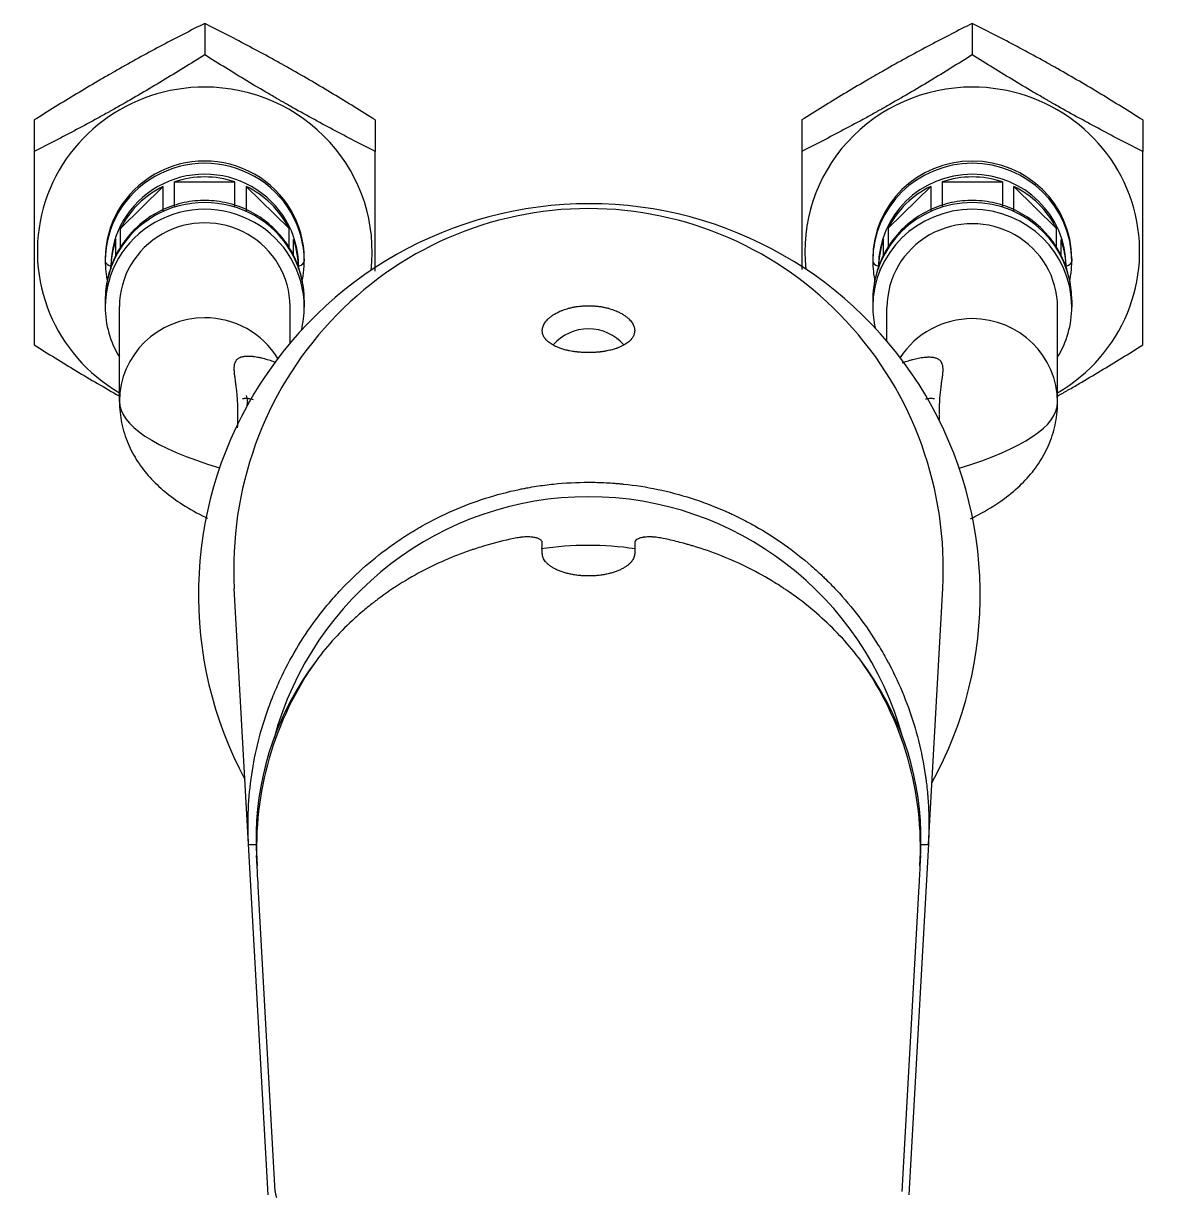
# Model space of a CAD drawing. Extents: x 1425 to 2779, y 0 to 992.
# Drawn here: x 1667.2 to 1746.8, y 791 to 873.2 of the extents above; entities that cross this region are included whole.
import ezdxf

# ---------------------------------------------------------------- set-up
doc = ezdxf.new("R2010")
doc.units = 0
doc.header["$LTSCALE"] = 10
doc.header["$MEASUREMENT"] = 0
doc.layers.add('1', color=7, linetype='CONTINUOUS')

msp = doc.modelspace()

# ---------------------------------------------------------------- linework, layer by layer
at = {"layer": '1', "color": 7, "linetype": 'Continuous', "lineweight": -3}
for p, q in [((1679.992, 873.177), (1679.992, 870.964)), ((1733.992, 873.177), (1733.992, 870.964)), ((1667.992, 866.379), (1667.992, 864.166)), ((1691.992, 866.379), (1691.992, 864.166)), ((1721.992, 866.379), (1721.992, 864.166)), ((1745.992, 866.379), (1745.992, 864.166)), ((1674.07, 858.754), (1677.078, 861.707)), ((1677.078, 859.99), (1677.078, 861.707)), ((1677.871, 862.029), (1682.112, 862.029)), ((1677.871, 860.312), (1677.871, 862.029)), ((1682.112, 860.312), (1682.112, 862.029)), ((1682.917, 861.701), (1685.908, 858.766)), ((1682.917, 861.701), (1682.917, 859.984)), ((1728.076, 858.766), (1731.066, 861.701)), ((1731.066, 861.701), (1731.066, 859.984)), ((1731.871, 862.029), (1736.112, 862.029)), ((1731.871, 862.029), (1731.871, 860.312)), ((1736.112, 862.029), (1736.112, 860.312)), ((1736.906, 861.707), (1739.914, 858.754)), ((1736.906, 859.99), (1736.906, 861.707)), ((1674.07, 857.379), (1674.07, 858.754)), ((1685.908, 858.766), (1685.908, 857.372)), ((1728.076, 858.766), (1728.076, 857.387)), ((1739.914, 857.363), (1739.914, 858.754)), ((1673.742, 856.807), (1673.742, 857.976)), ((1686.242, 856.816), (1686.242, 857.976)), ((1727.742, 856.807), (1727.742, 857.976)), ((1740.242, 856.816), (1740.242, 857.976)), ((1672.992, 856.619), (1672.992, 856.459)), ((1686.992, 856.619), (1686.992, 856.459)), ((1726.992, 856.619), (1726.992, 856.459)), ((1740.992, 856.619), (1740.992, 856.459)), ((1672.992, 853.7), (1672.992, 853.223)), ((1673.992, 846.576), (1673.992, 853.254)), ((1685.992, 850.675), (1685.992, 853.254)), ((1686.992, 853.7), (1686.992, 853.223)), ((1726.992, 853.7), (1726.992, 853.223)), ((1727.992, 850.813), (1727.992, 853.191)), ((1739.992, 846.513), (1739.992, 853.191)), ((1740.992, 853.7), (1740.992, 853.223)), ((1682.33, 845.038), (1682.33, 845.732)), ((1731.653, 845.608), (1731.653, 845.274)), ((1683.076, 815.423), (1682.073, 833.416)), ((1730.908, 815.423), (1731.91, 833.416)), ((1684.45, 790.754), (1683.076, 815.423)), ((1730.908, 815.423), (1729.534, 790.754)), ((1683.675, 813.912), (1683.634, 814.646)), ((1730.351, 814.646), (1730.311, 813.912)), ((1684.952, 790.992), (1683.756, 812.471)), ((1730.23, 812.471), (1729.034, 790.99))]:
    msp.add_line(p, q, dxfattribs=at)
for start, end in [(90, 208.23298), (331.20076, 90)]:
    msp.add_arc((1707.05, 832.989), 27.5, start, end, dxfattribs=at)
for centre, major_axis, ratio, start_param, end_param in [((1679.992, 857.134), (11.777, 0), 0.981627, 1.570796, 4.177778), ((1679.992, 857.134), (11.777, 0), 0.981627, 6.167437, 7.853982), ((1733.992, 857.134), (11.777, 0), 0.981627, 1.570796, 3.249978), ((1733.992, 857.134), (11.777, 0), 0.981627, 5.247, 7.853982), ((1679.992, 856.619), (7, 0), 0.981627, 0, 3.141593), ((1679.992, 856.459), (7, 0), 0.981627, 0, 3.141593), ((1733.992, 856.619), (-7, 0), 0.981627, 3.141593, 6.283185), ((1733.992, 856.459), (-7, 0), 0.981627, 3.141593, 6.283185), ((1679.992, 856.085), (6.6, 0), 0.981627, 0, 3.141593), ((1679.992, 855.894), (-6.6, 0), 0.981627, 4.385263, 5.039515), ((1733.992, 856.085), (-6.6, 0), 0.981627, 3.141593, 6.283185), ((1733.992, 855.894), (-6.6, 0), 0.981627, 4.385263, 5.039515), ((1679.992, 855.894), (-6.6, 0), 0.981627, 5.169655, 5.825919), ((1679.992, 855.894), (-6.6, 0), 0.981627, 3.600873, 4.253108), ((1733.992, 855.894), (-6.6, 0), 0.981627, 5.17167, 5.823905), ((1733.992, 855.894), (-6.6, 0), 0.981627, 3.598859, 4.255122), ((1679.992, 853.7), (7, 0), 0.981627, 0, 3.141593), ((1733.992, 853.7), (-7, 0), 0.981627, 3.141593, 6.283185), ((1679.992, 853.223), (7, 0), 0.981627, 0, 3.141593), ((1706.992, 834.843), (0, 25.303), 0.986355, 0, 1.627209), ((1706.992, 834.843), (0, 25.303), 0.986355, 4.655977, 6.283185), ((1733.992, 853.223), (-7, 0), 0.981627, 3.141593, 6.283185), ((1679.992, 853.254), (6, 0), 0.981627, 0, 3.141593), ((1733.992, 853.191), (6, 0), 0.981627, 0, 3.141593), ((1679.992, 855.894), (-6.6, 0), 0.981627, 5.956059, 6.283185), ((1679.992, 855.894), (-6.6, 0), 0.981627, 3.141593, 3.468719), ((1733.992, 855.894), (-6.6, 0), 0.981627, 5.956059, 6.283185), ((1733.992, 855.894), (-6.6, 0), 0.981627, 3.141593, 3.468719), ((1677.992, 856.459), (5, 0), 0.190809, 3.141593, 3.544308), ((1681.992, 856.459), (-5, 0), 0.190809, 2.738877, 3.141593), ((1731.992, 856.459), (5, 0), 0.190809, 3.141593, 3.544308), ((1735.992, 856.459), (-5, 0), 0.190809, 2.738877, 3.141593), ((1679.992, 853.223), (-7, 0), 0.981627, 0, 0.541139), ((1679.992, 853.223), (-7, 0), 0.981627, 2.900721, 3.141593), ((1733.992, 853.223), (7, 0), 0.981627, 3.141593, 3.357184), ((1733.992, 853.223), (7, 0), 0.981627, 5.742046, 6.283185), ((1679.992, 846.576), (-6, 0), 0.981627, 4.712389, 6.283185), ((1679.992, 846.576), (-6, 0), 0.981627, 3.681726, 4.712389), ((1733.992, 846.513), (-6, 0), 0.981627, 4.712389, 5.719343), ((1733.992, 846.513), (-6, 0), 0.981627, 3.141593, 4.712389), ((1706.992, 848.488), (3.25, 0), 0.984808, 0.701557, 2.437287), ((1720.128, 846.576), (-46.136, 0), 0.190809, 0, 0.559815), ((1679.992, 846.544), (-3, 0), 0.981627, 3.054904, 3.141642), ((1693.855, 846.513), (46.136, 0), 0.190809, 5.728506, 6.283185), ((1706.992, 816.74), (0, 23.136), 0.992104, 0, 1.301531), ((1706.992, 816.74), (0, 23.136), 0.992104, 4.982874, 6.283185), ((1706.992, 814.468), (-22, 0), 0.999391, 4.562869, 4.864854), ((1706.993, 815.176), (23.353, 0), 0.986356, 2.532147, 3.196479), ((1706.993, 815.809), (23.392, 0), 0.934234, 2.529772, 3.119713), ((1706.993, 815.809), (23.392, 0), 0.934234, 0.02188, 0.611821), ((1706.993, 815.176), (23.353, 0), 0.986356, 6.228299, 6.892631), ((1684.074, 815.478), (-0.998, -0.056), 0.034846, 0, 1.088884), ((1729.909, 815.478), (-0.998, 0.056), 0.034846, 2.053861, 3.141593)]:
    msp.add_ellipse(centre, major_axis=major_axis, ratio=ratio, start_param=start_param, end_param=end_param, dxfattribs=at)
for points, knots in [([(1679.992, 873.177), (1679.012, 872.684), (1678.025, 872.177), (1676.529, 871.383), (1676.028, 871.112), (1675.02, 870.56), (1674.513, 870.278), (1673.876, 869.917), (1673.748, 869.844), (1673.556, 869.734), (1673.492, 869.698), (1673.364, 869.624), (1673.045, 869.441), (1672.727, 869.256), (1671.967, 868.812), (1671.463, 868.513), (1670.462, 867.91), (1669.965, 867.606), (1668.975, 866.995), (1668.482, 866.688), (1667.992, 866.379)], [0, 0, 0, 0, 0.25, 0.25, 0.375, 0.375, 0.5, 0.5, 0.53125, 0.53125, 0.546875, 0.546875, 0.5625, 0.625, 0.625, 0.75, 0.75, 0.875, 0.875, 1, 1, 1, 1]), ([(1691.992, 866.379), (1691.012, 866.996), (1690.025, 867.606), (1688.529, 868.507), (1688.028, 868.805), (1687.02, 869.395), (1686.513, 869.687), (1685.876, 870.048), (1685.748, 870.12), (1685.556, 870.228), (1685.492, 870.264), (1685.364, 870.335), (1685.045, 870.514), (1684.727, 870.689), (1683.967, 871.106), (1683.463, 871.378), (1682.462, 871.909), (1681.965, 872.169), (1680.975, 872.68), (1680.482, 872.93), (1679.992, 873.177)], [0, 0, 0, 0, 0.25, 0.25, 0.375, 0.375, 0.5, 0.5, 0.53125, 0.53125, 0.546875, 0.546875, 0.5625, 0.625, 0.625, 0.75, 0.75, 0.875, 0.875, 1, 1, 1, 1]), ([(1733.992, 873.177), (1733.012, 872.684), (1732.025, 872.177), (1730.529, 871.383), (1730.028, 871.112), (1729.02, 870.56), (1728.513, 870.278), (1727.876, 869.917), (1727.748, 869.844), (1727.556, 869.734), (1727.492, 869.698), (1727.364, 869.624), (1727.045, 869.441), (1726.727, 869.256), (1725.967, 868.812), (1725.463, 868.513), (1724.462, 867.91), (1723.965, 867.606), (1722.975, 866.995), (1722.482, 866.688), (1721.992, 866.379)], [0, 0, 0, 0, 0.25, 0.25, 0.375, 0.375, 0.5, 0.5, 0.53125, 0.53125, 0.546875, 0.546875, 0.5625, 0.625, 0.625, 0.75, 0.75, 0.875, 0.875, 1, 1, 1, 1]), ([(1745.992, 866.379), (1745.012, 866.996), (1744.025, 867.606), (1742.529, 868.507), (1742.028, 868.805), (1741.02, 869.395), (1740.513, 869.687), (1739.876, 870.048), (1739.748, 870.12), (1739.556, 870.228), (1739.492, 870.264), (1739.364, 870.335), (1739.045, 870.514), (1738.727, 870.689), (1737.967, 871.106), (1737.463, 871.378), (1736.462, 871.909), (1735.965, 872.169), (1734.975, 872.68), (1734.482, 872.93), (1733.992, 873.177)], [0, 0, 0, 0, 0.25, 0.25, 0.375, 0.375, 0.5, 0.5, 0.53125, 0.53125, 0.546875, 0.546875, 0.5625, 0.625, 0.625, 0.75, 0.75, 0.875, 0.875, 1, 1, 1, 1]), ([(1679.992, 870.964), (1679.012, 870.346), (1678.025, 869.736), (1676.529, 868.835), (1676.028, 868.538), (1675.02, 867.948), (1674.513, 867.656), (1673.876, 867.294), (1673.748, 867.222), (1673.556, 867.115), (1673.492, 867.079), (1673.364, 867.007), (1673.045, 866.829), (1672.727, 866.653), (1671.967, 866.236), (1671.463, 865.965), (1670.462, 865.434), (1669.965, 865.174), (1668.975, 864.663), (1668.482, 864.412), (1667.992, 864.166)], [0, 0, 0, 0, 0.25, 0.25, 0.375, 0.375, 0.5, 0.5, 0.53125, 0.53125, 0.546875, 0.546875, 0.5625, 0.625, 0.625, 0.75, 0.75, 0.875, 0.875, 1, 1, 1, 1]), ([(1691.992, 864.166), (1691.012, 864.658), (1690.025, 865.166), (1688.529, 865.96), (1688.028, 866.23), (1687.02, 866.782), (1686.513, 867.065), (1685.876, 867.426), (1685.748, 867.499), (1685.556, 867.608), (1685.492, 867.645), (1685.364, 867.718), (1685.045, 867.901), (1684.727, 868.086), (1683.967, 868.531), (1683.463, 868.83), (1682.462, 869.432), (1681.965, 869.736), (1680.975, 870.347), (1680.482, 870.655), (1679.992, 870.964)], [0, 0, 0, 0, 0.25, 0.25, 0.375, 0.375, 0.5, 0.5, 0.53125, 0.53125, 0.546875, 0.546875, 0.5625, 0.625, 0.625, 0.75, 0.75, 0.875, 0.875, 1, 1, 1, 1]), ([(1733.992, 870.964), (1733.012, 870.346), (1732.025, 869.736), (1730.529, 868.835), (1730.028, 868.538), (1729.02, 867.948), (1728.513, 867.656), (1727.876, 867.294), (1727.748, 867.222), (1727.556, 867.115), (1727.492, 867.079), (1727.364, 867.007), (1727.045, 866.829), (1726.727, 866.653), (1725.967, 866.236), (1725.463, 865.965), (1724.462, 865.434), (1723.965, 865.174), (1722.975, 864.663), (1722.482, 864.412), (1721.992, 864.166)], [0, 0, 0, 0, 0.25, 0.25, 0.375, 0.375, 0.5, 0.5, 0.53125, 0.53125, 0.546875, 0.546875, 0.5625, 0.625, 0.625, 0.75, 0.75, 0.875, 0.875, 1, 1, 1, 1]), ([(1745.992, 864.166), (1745.012, 864.658), (1744.025, 865.166), (1742.529, 865.96), (1742.028, 866.23), (1741.02, 866.782), (1740.513, 867.065), (1739.876, 867.426), (1739.748, 867.499), (1739.556, 867.608), (1739.492, 867.645), (1739.364, 867.718), (1739.045, 867.901), (1738.727, 868.086), (1737.967, 868.531), (1737.463, 868.83), (1736.462, 869.432), (1735.965, 869.736), (1734.975, 870.347), (1734.482, 870.655), (1733.992, 870.964)], [0, 0, 0, 0, 0.25, 0.25, 0.375, 0.375, 0.5, 0.5, 0.53125, 0.53125, 0.546875, 0.546875, 0.5625, 0.625, 0.625, 0.75, 0.75, 0.875, 0.875, 1, 1, 1, 1]), ([(1667.992, 864.166), (1667.992, 862.993), (1667.992, 861.822), (1667.992, 860.073), (1667.992, 859.491), (1667.992, 858.33), (1667.992, 857.75), (1667.992, 857.027), (1667.992, 856.883), (1667.992, 856.666), (1667.992, 856.594), (1667.992, 856.45), (1667.992, 856.09), (1667.992, 855.734), (1667.992, 854.886), (1667.992, 854.329), (1667.992, 853.23), (1667.992, 852.688), (1667.992, 851.616), (1667.992, 851.086), (1667.992, 850.561)], [0, 0, 0, 0, 0.25, 0.25, 0.375, 0.375, 0.5, 0.5, 0.53125, 0.53125, 0.546875, 0.546875, 0.5625, 0.625, 0.625, 0.75, 0.75, 0.875, 0.875, 1, 1, 1, 1]), ([(1691.992, 855.751), (1691.992, 856.211), (1691.992, 856.675), (1691.992, 857.29), (1691.992, 857.435), (1691.992, 857.654), (1691.992, 857.727), (1691.992, 857.873), (1691.992, 858.237), (1691.992, 858.602), (1691.992, 859.478), (1691.992, 860.063), (1691.992, 861.233), (1691.992, 861.819), (1691.992, 862.992), (1691.992, 863.578), (1691.992, 864.166)], [0, 0, 0, 0, 0.169004, 0.169004, 0.220941, 0.220941, 0.24691, 0.24691, 0.272878, 0.376753, 0.376753, 0.584502, 0.584502, 0.792251, 0.792251, 1, 1, 1, 1]), ([(1721.992, 864.166), (1721.992, 862.993), (1721.992, 861.822), (1721.992, 860.073), (1721.992, 859.491), (1721.992, 858.33), (1721.992, 857.75), (1721.992, 857.027), (1721.992, 856.883), (1721.992, 856.666), (1721.992, 856.594), (1721.992, 856.45), (1721.992, 856.232), (1721.992, 856.015), (1721.992, 855.87)], [0, 0, 0, 0, 0.420654, 0.420654, 0.630981, 0.630981, 0.841308, 0.841308, 0.89389, 0.89389, 0.920181, 0.920181, 0.946472, 1, 1, 1, 1]), ([(1745.992, 850.561), (1745.992, 851.61), (1745.992, 852.677), (1745.992, 854.319), (1745.992, 854.873), (1745.992, 855.998), (1745.992, 856.568), (1745.992, 857.29), (1745.992, 857.435), (1745.992, 857.654), (1745.992, 857.727), (1745.992, 857.873), (1745.992, 858.237), (1745.992, 858.602), (1745.992, 859.478), (1745.992, 860.063), (1745.992, 861.233), (1745.992, 861.819), (1745.992, 862.992), (1745.992, 863.578), (1745.992, 864.166)], [0, 0, 0, 0, 0.25, 0.25, 0.375, 0.375, 0.5, 0.5, 0.53125, 0.53125, 0.546875, 0.546875, 0.5625, 0.625, 0.625, 0.75, 0.75, 0.875, 0.875, 1, 1, 1, 1]), ([(1686.992, 853.7), (1686.991, 854.2), (1686.886, 855.198), (1686.403, 856.658), (1685.603, 857.989), (1684.535, 859.113), (1683.25, 859.976), (1681.806, 860.538), (1680.27, 860.77), (1678.715, 860.659), (1677.217, 860.207), (1675.851, 859.431), (1674.688, 858.37), (1673.788, 857.075), (1673.208, 855.642), (1673.012, 854.487), (1672.992, 853.849), (1672.992, 853.7)], [0, 0, 0, 0, 0.067121, 0.137512, 0.207645, 0.277581, 0.347429, 0.417318, 0.487371, 0.557688, 0.628311, 0.699218, 0.770332, 0.841536, 0.912694, 0.979713, 1, 1, 1, 1]), ([(1740.992, 853.7), (1740.991, 854.2), (1740.886, 855.198), (1740.403, 856.658), (1739.603, 857.989), (1738.535, 859.113), (1737.25, 859.976), (1735.806, 860.538), (1734.27, 860.77), (1732.715, 860.659), (1731.217, 860.207), (1729.851, 859.431), (1728.688, 858.37), (1727.788, 857.075), (1727.208, 855.642), (1727.012, 854.487), (1726.992, 853.849), (1726.992, 853.7)], [0, 0, 0, 0, 0.067121, 0.137512, 0.207645, 0.277581, 0.347429, 0.417318, 0.487371, 0.557688, 0.628311, 0.699218, 0.770332, 0.841536, 0.912694, 0.979713, 1, 1, 1, 1]), ([(1686.87, 855.166), (1686.928, 855.472), (1686.98, 855.903), (1686.992, 856.335), (1686.992, 856.459)], [0, 0, 0, 0, 0.71548, 1, 1, 1, 1]), ([(1740.87, 855.166), (1740.928, 855.472), (1740.98, 855.903), (1740.992, 856.335), (1740.992, 856.459)], [0, 0, 0, 0, 0.71548, 1, 1, 1, 1]), ([(1706.992, 850.014), (1706.878, 850.014), (1706.768, 850.016), (1706.634, 850.022), (1706.607, 850.024), (1706.555, 850.026), (1706.53, 850.028), (1706.454, 850.033), (1706.406, 850.037), (1706.312, 850.045), (1706.266, 850.05), (1706.2, 850.057), (1706.179, 850.059), (1706.136, 850.064), (1706.115, 850.067), (1706.013, 850.08), (1705.938, 850.091), (1705.795, 850.114), (1705.728, 850.126), (1705.649, 850.142), (1705.633, 850.145), (1705.602, 850.152), (1705.557, 850.162), (1705.513, 850.171), (1705.428, 850.191), (1705.375, 850.205), (1705.273, 850.232), (1705.225, 850.246), (1705.086, 850.288), (1705.001, 850.317), (1704.845, 850.376), (1704.772, 850.406), (1704.688, 850.444), (1704.672, 850.452), (1704.639, 850.467), (1704.624, 850.475), (1704.577, 850.499), (1704.547, 850.514), (1704.46, 850.561), (1704.407, 850.593), (1704.308, 850.657), (1704.262, 850.69), (1704.177, 850.755), (1704.138, 850.788), (1704.03, 850.889), (1703.969, 850.957), (1703.87, 851.096), (1703.831, 851.167), (1703.774, 851.312), (1703.755, 851.386), (1703.738, 851.537), (1703.74, 851.614), (1703.756, 851.713), (1703.76, 851.732), (1703.769, 851.772), (1703.775, 851.792), (1703.793, 851.852), (1703.808, 851.892), (1703.862, 852.014), (1703.91, 852.097), (1703.989, 852.202), (1704.006, 852.223), (1704.041, 852.265), (1704.059, 852.286), (1704.118, 852.35), (1704.161, 852.393), (1704.256, 852.478), (1704.308, 852.521), (1704.423, 852.608), (1704.486, 852.651), (1704.59, 852.716), (1704.626, 852.738), (1704.702, 852.781), (1704.742, 852.803), (1704.826, 852.846), (1704.87, 852.867), (1704.962, 852.91), (1705.01, 852.931), (1705.086, 852.963), (1705.112, 852.973), (1705.166, 852.994), (1705.193, 853.005), (1705.278, 853.036), (1705.337, 853.056), (1705.461, 853.095), (1705.526, 853.115), (1705.665, 853.152), (1705.738, 853.17), (1705.855, 853.196), (1705.895, 853.205), (1705.958, 853.217), (1705.979, 853.221), (1706.022, 853.229), (1706.044, 853.233), (1706.156, 853.252), (1706.249, 853.265), (1706.374, 853.28), (1706.399, 853.282), (1706.45, 853.288), (1706.476, 853.29), (1706.554, 853.297), (1706.607, 853.301), (1706.768, 853.31), (1706.878, 853.314), (1706.992, 853.314)], [0, 0, 0, 0, 0.015625, 0.015625, 0.019531, 0.019531, 0.023438, 0.023438, 0.03125, 0.03125, 0.039063, 0.039063, 0.042969, 0.042969, 0.046875, 0.046875, 0.0625, 0.0625, 0.078125, 0.078125, 0.082031, 0.082031, 0.085938, 0.09375, 0.09375, 0.109375, 0.109375, 0.125, 0.125, 0.15625, 0.15625, 0.1875, 0.1875, 0.195313, 0.195313, 0.203125, 0.203125, 0.21875, 0.21875, 0.25, 0.25, 0.28125, 0.28125, 0.3125, 0.3125, 0.375, 0.375, 0.4375, 0.4375, 0.5, 0.5, 0.5625, 0.5625, 0.578125, 0.578125, 0.59375, 0.59375, 0.625, 0.625, 0.6875, 0.6875, 0.703125, 0.703125, 0.71875, 0.71875, 0.75, 0.75, 0.78125, 0.78125, 0.8125, 0.8125, 0.828125, 0.828125, 0.84375, 0.84375, 0.859375, 0.859375, 0.875, 0.875, 0.882813, 0.882813, 0.890625, 0.890625, 0.90625, 0.90625, 0.921875, 0.921875, 0.9375, 0.9375, 0.945313, 0.945313, 0.949219, 0.949219, 0.953125, 0.953125, 0.96875, 0.96875, 0.972656, 0.972656, 0.976563, 0.976563, 0.984375, 0.984375, 1, 1, 1, 1]), ([(1706.992, 853.314), (1707.105, 853.314), (1707.216, 853.31), (1707.352, 853.302), (1707.378, 853.3), (1707.432, 853.297), (1707.459, 853.294), (1707.538, 853.287), (1707.589, 853.282), (1707.737, 853.265), (1707.831, 853.251), (1707.943, 853.232), (1707.965, 853.228), (1708.008, 853.22), (1708.072, 853.208), (1708.133, 853.195), (1708.25, 853.169), (1708.324, 853.151), (1708.464, 853.113), (1708.53, 853.093), (1708.656, 853.053), (1708.715, 853.032), (1708.827, 852.991), (1708.88, 852.97), (1708.981, 852.928), (1709.029, 852.907), (1709.121, 852.864), (1709.164, 852.842), (1709.289, 852.778), (1709.365, 852.734), (1709.469, 852.669), (1709.502, 852.647), (1709.565, 852.603), (1709.595, 852.582), (1709.681, 852.517), (1709.733, 852.474), (1709.827, 852.388), (1709.87, 852.346), (1709.947, 852.262), (1709.981, 852.22), (1710.074, 852.095), (1710.122, 852.013), (1710.194, 851.851), (1710.217, 851.772), (1710.237, 851.654), (1710.24, 851.615), (1710.242, 851.557), (1710.242, 851.538), (1710.24, 851.5), (1710.239, 851.481), (1710.228, 851.386), (1710.209, 851.312), (1710.151, 851.166), (1710.112, 851.095), (1710.013, 850.956), (1709.952, 850.887), (1709.844, 850.787), (1709.805, 850.754), (1709.719, 850.688), (1709.673, 850.656), (1709.574, 850.591), (1709.52, 850.56), (1709.434, 850.513), (1709.403, 850.497), (1709.341, 850.466), (1709.308, 850.45), (1709.207, 850.405), (1709.135, 850.374), (1709.036, 850.338), (1709.016, 850.33), (1708.975, 850.316), (1708.954, 850.308), (1708.89, 850.287), (1708.845, 850.272), (1708.752, 850.244), (1708.703, 850.23), (1708.601, 850.203), (1708.548, 850.189), (1708.435, 850.163), (1708.375, 850.15), (1708.28, 850.131), (1708.248, 850.125), (1708.18, 850.113), (1708.146, 850.107), (1708.039, 850.09), (1707.963, 850.079), (1707.861, 850.066), (1707.84, 850.063), (1707.798, 850.058), (1707.776, 850.056), (1707.711, 850.049), (1707.666, 850.045), (1707.573, 850.036), (1707.525, 850.033), (1707.451, 850.028), (1707.425, 850.026), (1707.386, 850.024), (1707.373, 850.023), (1707.347, 850.022), (1707.334, 850.021), (1707.214, 850.016), (1707.105, 850.014), (1706.992, 850.014)], [0, 0, 0, 0, 0.015625, 0.015625, 0.019531, 0.019531, 0.023438, 0.023438, 0.03125, 0.03125, 0.046875, 0.046875, 0.050781, 0.050781, 0.054688, 0.0625, 0.0625, 0.078125, 0.078125, 0.09375, 0.09375, 0.109375, 0.109375, 0.125, 0.125, 0.140625, 0.140625, 0.15625, 0.15625, 0.1875, 0.1875, 0.203125, 0.203125, 0.21875, 0.21875, 0.25, 0.25, 0.28125, 0.28125, 0.3125, 0.3125, 0.375, 0.375, 0.4375, 0.4375, 0.46875, 0.46875, 0.484375, 0.484375, 0.5, 0.5, 0.5625, 0.5625, 0.625, 0.625, 0.6875, 0.6875, 0.71875, 0.71875, 0.75, 0.75, 0.78125, 0.78125, 0.796875, 0.796875, 0.8125, 0.8125, 0.84375, 0.84375, 0.851562, 0.851562, 0.859375, 0.859375, 0.875, 0.875, 0.890625, 0.890625, 0.90625, 0.90625, 0.921875, 0.921875, 0.929687, 0.929687, 0.9375, 0.9375, 0.953125, 0.953125, 0.957031, 0.957031, 0.960937, 0.960937, 0.96875, 0.96875, 0.976562, 0.976562, 0.980469, 0.980469, 0.982422, 0.982422, 0.984375, 0.984375, 1, 1, 1, 1]), ([(1667.992, 850.561), (1668.971, 849.944), (1669.958, 849.333), (1671.454, 848.433), (1671.955, 848.135), (1672.963, 847.545), (1673.47, 847.253), (1673.984, 846.962), (1673.988, 846.96), (1673.992, 846.957)], [0, 0, 0, 0, 0.499064, 0.499064, 0.748596, 0.748596, 0.998129, 0.998129, 1, 1, 1, 1]), ([(1739.992, 846.957), (1740.115, 847.027), (1740.239, 847.098), (1740.427, 847.205), (1740.491, 847.242), (1740.619, 847.315), (1740.938, 847.499), (1741.256, 847.683), (1742.017, 848.128), (1742.52, 848.427), (1743.521, 849.03), (1744.019, 849.333), (1745.009, 849.945), (1745.501, 850.252), (1745.992, 850.561)], [0, 0, 0, 0, 0.060768, 0.060768, 0.092076, 0.092076, 0.123384, 0.248615, 0.248615, 0.499076, 0.499076, 0.749538, 0.749538, 1, 1, 1, 1]), ([(1682.307, 844.722), (1682.316, 844.95), (1682.323, 845.165), (1682.328, 845.471), (1682.33, 845.57), (1682.33, 845.692), (1682.33, 845.716), (1682.33, 845.764), (1682.33, 845.788), (1682.33, 845.859), (1682.329, 845.905), (1682.327, 846.134), (1682.322, 846.304), (1682.307, 846.624), (1682.297, 846.775), (1682.274, 847.061), (1682.261, 847.196), (1682.243, 847.358), (1682.24, 847.389), (1682.233, 847.452), (1682.229, 847.483), (1682.218, 847.575), (1682.21, 847.635), (1682.187, 847.81), (1682.171, 847.921), (1682.141, 848.134), (1682.127, 848.236), (1682.101, 848.433), (1682.09, 848.527), (1682.078, 848.664), (1682.074, 848.709), (1682.069, 848.797), (1682.068, 848.841), (1682.067, 848.926), (1682.068, 848.968), (1682.074, 849.051), (1682.078, 849.091), (1682.09, 849.171), (1682.099, 849.21), (1682.121, 849.288), (1682.134, 849.326), (1682.161, 849.382), (1682.171, 849.4), (1682.192, 849.437), (1682.204, 849.455), (1682.231, 849.49), (1682.245, 849.507), (1682.278, 849.542), (1682.296, 849.558), (1682.335, 849.591), (1682.357, 849.607), (1682.405, 849.637), (1682.432, 849.652), (1682.477, 849.674), (1682.493, 849.68), (1682.526, 849.694), (1682.543, 849.7), (1682.599, 849.718), (1682.639, 849.729), (1682.706, 849.744), (1682.73, 849.748), (1682.779, 849.756), (1682.805, 849.759), (1682.858, 849.765), (1682.886, 849.767), (1682.929, 849.77), (1682.944, 849.77), (1682.973, 849.772), (1682.989, 849.772), (1683.066, 849.773), (1683.129, 849.772), (1683.228, 849.767), (1683.261, 849.764), (1683.312, 849.76), (1683.329, 849.758), (1683.363, 849.755), (1683.38, 849.753), (1683.464, 849.744), (1683.532, 849.734), (1683.668, 849.712), (1683.735, 849.7), (1683.837, 849.679), (1683.871, 849.672), (1683.938, 849.657), (1683.972, 849.649), (1684.071, 849.625), (1684.137, 849.608), (1684.333, 849.555), (1684.46, 849.516), (1684.712, 849.433), (1684.836, 849.389), (1684.961, 849.342), (1684.963, 849.341), (1684.966, 849.34)], [0, 0, 0, 0, 0.058266, 0.058266, 0.087679, 0.087679, 0.095032, 0.095032, 0.102385, 0.102385, 0.117092, 0.117092, 0.175917, 0.175917, 0.234742, 0.234742, 0.293567, 0.293567, 0.308274, 0.308274, 0.32298, 0.32298, 0.352393, 0.352393, 0.411218, 0.411218, 0.470043, 0.470043, 0.528868, 0.528868, 0.558281, 0.558281, 0.587694, 0.587694, 0.617106, 0.617106, 0.646519, 0.646519, 0.675932, 0.675932, 0.705344, 0.705344, 0.720051, 0.720051, 0.734757, 0.734757, 0.749463, 0.749463, 0.76417, 0.76417, 0.778876, 0.778876, 0.793582, 0.793582, 0.800935, 0.800935, 0.808288, 0.808288, 0.822995, 0.822995, 0.830348, 0.830348, 0.837701, 0.837701, 0.845054, 0.845054, 0.848731, 0.848731, 0.852407, 0.852407, 0.867114, 0.867114, 0.874467, 0.874467, 0.878143, 0.878143, 0.88182, 0.88182, 0.896526, 0.896526, 0.911233, 0.911233, 0.918586, 0.918586, 0.925939, 0.925939, 0.940645, 0.940645, 0.970058, 0.970058, 0.999471, 0.999471, 1, 1, 1, 1]), ([(1729.057, 849.292), (1729.176, 849.336), (1729.295, 849.378), (1729.48, 849.438), (1729.544, 849.458), (1729.641, 849.487), (1729.674, 849.497), (1729.739, 849.515), (1729.772, 849.524), (1729.87, 849.551), (1729.936, 849.568), (1730.068, 849.599), (1730.135, 849.613), (1730.268, 849.64), (1730.335, 849.652), (1730.47, 849.673), (1730.538, 849.683), (1730.675, 849.697), (1730.742, 849.703), (1730.84, 849.707), (1730.873, 849.709), (1730.92, 849.709), (1730.936, 849.709), (1730.967, 849.709), (1730.983, 849.709), (1731.059, 849.707), (1731.116, 849.703), (1731.194, 849.694), (1731.22, 849.69), (1731.256, 849.684), (1731.268, 849.682), (1731.291, 849.677), (1731.303, 849.675), (1731.358, 849.663), (1731.397, 849.651), (1731.469, 849.626), (1731.501, 849.613), (1731.56, 849.584), (1731.587, 849.569), (1731.634, 849.538), (1731.655, 849.522), (1731.694, 849.489), (1731.712, 849.472), (1731.743, 849.438), (1731.758, 849.42), (1731.784, 849.385), (1731.795, 849.367), (1731.816, 849.33), (1731.826, 849.312), (1731.852, 849.255), (1731.865, 849.217), (1731.887, 849.139), (1731.895, 849.1), (1731.907, 849.02), (1731.91, 848.979), (1731.915, 848.897), (1731.916, 848.855), (1731.915, 848.727), (1731.909, 848.64), (1731.893, 848.458), (1731.881, 848.363), (1731.856, 848.167), (1731.841, 848.066), (1731.819, 847.906), (1731.811, 847.851), (1731.8, 847.768), (1731.796, 847.74), (1731.788, 847.683), (1731.784, 847.654), (1731.765, 847.508), (1731.75, 847.385), (1731.722, 847.128), (1731.709, 846.993), (1731.686, 846.707), (1731.676, 846.556), (1731.665, 846.314), (1731.662, 846.231), (1731.658, 846.102), (1731.657, 846.058), (1731.656, 845.97), (1731.655, 845.925), (1731.654, 845.805), (1731.653, 845.73), (1731.653, 845.653)], [0, 0, 0, 0, 0.031042, 0.031042, 0.047294, 0.047294, 0.05542, 0.05542, 0.063546, 0.063546, 0.079798, 0.079798, 0.096051, 0.096051, 0.112303, 0.112303, 0.128555, 0.128555, 0.144807, 0.144807, 0.152934, 0.152934, 0.156997, 0.156997, 0.16106, 0.16106, 0.177312, 0.177312, 0.185438, 0.185438, 0.189501, 0.189501, 0.193564, 0.193564, 0.209816, 0.209816, 0.226069, 0.226069, 0.242321, 0.242321, 0.258573, 0.258573, 0.274825, 0.274825, 0.291078, 0.291078, 0.30733, 0.30733, 0.323582, 0.323582, 0.356086, 0.356086, 0.388591, 0.388591, 0.421095, 0.421095, 0.4536, 0.4536, 0.518609, 0.518609, 0.583618, 0.583618, 0.648627, 0.648627, 0.681131, 0.681131, 0.697383, 0.697383, 0.713636, 0.713636, 0.778645, 0.778645, 0.843654, 0.843654, 0.908662, 0.908662, 0.941167, 0.941167, 0.957419, 0.957419, 0.973671, 0.973671, 1, 1, 1, 1]), ([(1673.992, 846.576), (1673.996, 846.056), (1674.097, 845.041), (1674.559, 843.589), (1675.258, 842.302), (1676.142, 841.179), (1677.204, 840.181), (1678.5, 839.25), (1679.526, 838.684), (1680.136, 838.385), (1680.18, 838.364)], [0, 0, 0, 0, 0.119464, 0.241663, 0.363999, 0.491541, 0.630775, 0.790927, 0.98489, 1, 1, 1, 1]), ([(1683.424, 846.704), (1683.384, 846.716), (1683.343, 846.726), (1683.252, 846.746), (1683.201, 846.755), (1683.139, 846.765), (1683.126, 846.766), (1683.101, 846.77), (1683.065, 846.774), (1683.029, 846.777), (1682.958, 846.782), (1682.913, 846.783), (1682.848, 846.781), (1682.827, 846.78), (1682.786, 846.777), (1682.767, 846.775), (1682.71, 846.768), (1682.674, 846.761), (1682.641, 846.753)], [0, 0, 0, 0, 0.138525, 0.138525, 0.31082, 0.31082, 0.353894, 0.353894, 0.396967, 0.483115, 0.483115, 0.65541, 0.65541, 0.741557, 0.741557, 0.827705, 0.827705, 1, 1, 1, 1]), ([(1731.342, 846.753), (1731.309, 846.761), (1731.274, 846.768), (1731.198, 846.778), (1731.158, 846.781), (1731.093, 846.782), (1731.071, 846.783), (1731.025, 846.782), (1730.956, 846.778), (1730.883, 846.77), (1730.821, 846.761), (1730.809, 846.759), (1730.783, 846.755), (1730.771, 846.753), (1730.735, 846.746), (1730.713, 846.742), (1730.69, 846.737)], [0, 0, 0, 0, 0.202184, 0.202184, 0.404367, 0.404367, 0.505459, 0.505459, 0.606551, 0.808735, 0.808735, 0.85928, 0.85928, 0.909826, 0.909826, 1, 1, 1, 1]), ([(1733.878, 838.332), (1733.978, 838.383), (1734.676, 838.743), (1735.817, 839.391), (1737.152, 840.432), (1738.21, 841.534), (1739.052, 842.769), (1739.66, 844.145), (1739.946, 845.429), (1739.991, 846.222), (1739.992, 846.513)], [0, 0, 0, 0, 0.035206, 0.248275, 0.413803, 0.557112, 0.687692, 0.811357, 0.931837, 1, 1, 1, 1]), ([(1683.076, 815.423), (1683.053, 815.833), (1683.04, 816.243), (1683.037, 816.858), (1683.039, 817.063), (1683.045, 817.371), (1683.048, 817.474), (1683.055, 817.679), (1683.059, 817.781), (1683.101, 818.701), (1683.179, 819.511), (1683.416, 821.115), (1683.573, 821.909), (1683.969, 823.482), (1684.207, 824.261), (1684.52, 825.128), (1684.556, 825.224), (1684.628, 825.416), (1684.665, 825.512), (1684.777, 825.798), (1684.853, 825.988), (1685.091, 826.553), (1685.258, 826.924), (1685.786, 828.022), (1686.174, 828.734), (1687.019, 830.116), (1687.477, 830.786), (1688.094, 831.598), (1688.282, 831.839), (1688.476, 832.078), (1688.606, 832.236), (1688.672, 832.315), (1689.003, 832.708), (1689.275, 833.013), (1690.11, 833.907), (1691.278, 835.034), (1692.551, 836.037), (1693.546, 836.742), (1693.885, 836.969), (1694.403, 837.297), (1694.577, 837.404), (1694.841, 837.563), (1694.93, 837.615), (1695.107, 837.718), (1695.196, 837.769), (1695.999, 838.222), (1696.728, 838.585), (1698.215, 839.233), (1698.973, 839.519), (1700.519, 840.013), (1701.306, 840.221), (1702.209, 840.411), (1702.309, 840.431), (1702.511, 840.471), (1702.612, 840.49), (1702.915, 840.545), (1703.117, 840.579), (1703.725, 840.674), (1704.131, 840.727), (1705.352, 840.854), (1706.17, 840.896), (1706.992, 840.896)], [0, 0, 0, 0, 0.03125, 0.03125, 0.046875, 0.046875, 0.054687, 0.054687, 0.0625, 0.0625, 0.125, 0.125, 0.1875, 0.1875, 0.25, 0.25, 0.257812, 0.257812, 0.265625, 0.265625, 0.28125, 0.28125, 0.3125, 0.3125, 0.375, 0.375, 0.4375, 0.4375, 0.453125, 0.460937, 0.460937, 0.46875, 0.46875, 0.5, 0.5, 0.5625, 0.625, 0.625, 0.65625, 0.65625, 0.671875, 0.671875, 0.679687, 0.679687, 0.6875, 0.6875, 0.75, 0.75, 0.8125, 0.8125, 0.875, 0.875, 0.882812, 0.882812, 0.890625, 0.890625, 0.90625, 0.90625, 0.9375, 0.9375, 1, 1, 1, 1]), ([(1706.992, 840.896), (1707.403, 840.896), (1707.813, 840.886), (1708.428, 840.854), (1708.633, 840.84), (1708.941, 840.816), (1709.043, 840.808), (1709.247, 840.789), (1709.349, 840.779), (1710.266, 840.684), (1711.071, 840.558), (1712.659, 840.226), (1713.442, 840.019), (1714.989, 839.527), (1715.752, 839.24), (1716.598, 838.872), (1716.692, 838.83), (1716.879, 838.746), (1717.159, 838.617), (1717.435, 838.484), (1717.983, 838.211), (1718.343, 838.02), (1719.404, 837.421), (1720.089, 836.987), (1721.413, 836.052), (1722.052, 835.55), (1722.822, 834.879), (1723.05, 834.674), (1723.276, 834.465), (1723.425, 834.324), (1723.5, 834.253), (1723.868, 833.897), (1724.155, 833.606), (1724.989, 832.713), (1725.512, 832.093), (1726.493, 830.804), (1726.951, 830.135), (1727.589, 829.095), (1727.793, 828.741), (1728.038, 828.292), (1728.087, 828.202), (1728.183, 828.021), (1728.23, 827.929), (1728.37, 827.656), (1728.461, 827.472), (1728.904, 826.552), (1729.219, 825.802), (1729.771, 824.279), (1730.008, 823.504), (1730.405, 821.931), (1730.565, 821.132), (1730.7, 820.218), (1730.714, 820.117), (1730.742, 819.913), (1730.781, 819.608), (1730.814, 819.303), (1730.873, 818.692), (1730.902, 818.285), (1730.957, 817.06), (1730.953, 816.242), (1730.908, 815.423)], [0, 0, 0, 0, 0.03125, 0.03125, 0.046875, 0.046875, 0.054688, 0.054688, 0.0625, 0.0625, 0.125, 0.125, 0.1875, 0.1875, 0.25, 0.25, 0.257813, 0.257813, 0.265625, 0.28125, 0.28125, 0.3125, 0.3125, 0.375, 0.375, 0.4375, 0.4375, 0.453125, 0.460938, 0.460938, 0.46875, 0.46875, 0.5, 0.5, 0.5625, 0.5625, 0.625, 0.625, 0.65625, 0.65625, 0.664063, 0.664063, 0.671875, 0.671875, 0.6875, 0.6875, 0.75, 0.75, 0.8125, 0.8125, 0.875, 0.875, 0.882813, 0.882813, 0.890625, 0.90625, 0.90625, 0.9375, 0.9375, 1, 1, 1, 1]), ([(1701.743, 836.942), (1701.044, 836.797), (1700.353, 836.622), (1699.496, 836.365), (1699.24, 836.286), (1698.985, 836.202), (1698.815, 836.145), (1698.73, 836.116), (1698.306, 835.969), (1697.972, 835.845), (1696.982, 835.453), (1696.34, 835.165), (1695.089, 834.539), (1694.481, 834.2), (1693.299, 833.471), (1692.726, 833.081), (1692.1, 832.612), (1692.031, 832.559), (1691.893, 832.453), (1691.688, 832.294), (1691.218, 831.915), (1690.829, 831.579), (1690.07, 830.892), (1689.109, 829.935), (1688.249, 828.899), (1687.844, 828.361)], [0, 0, 0, 0, 0.125, 0.125, 0.15625, 0.171875, 0.171875, 0.1875, 0.1875, 0.25, 0.25, 0.375, 0.375, 0.5, 0.5, 0.625, 0.625, 0.640625, 0.640625, 0.65625, 0.6875, 0.75, 0.75, 0.875, 1, 1, 1, 1]), ([(1703.743, 836.609), (1703.743, 836.634), (1703.74, 836.658), (1703.726, 836.704), (1703.707, 836.749), (1703.674, 836.79), (1703.65, 836.814), (1703.645, 836.819), (1703.634, 836.829), (1703.629, 836.833), (1703.612, 836.847), (1703.6, 836.856), (1703.536, 836.9), (1703.474, 836.93), (1703.382, 836.962), (1703.363, 836.968), (1703.323, 836.98), (1703.303, 836.985), (1703.24, 837.001), (1703.196, 837.01), (1703.058, 837.033), (1702.957, 837.042), (1702.821, 837.048), (1702.793, 837.049), (1702.737, 837.05), (1702.709, 837.05), (1702.623, 837.049), (1702.506, 837.046), (1702.384, 837.037), (1702.291, 837.028), (1702.259, 837.025), (1702.196, 837.017), (1702.164, 837.013), (1702.004, 836.992), (1701.874, 836.97), (1701.743, 836.942)], [0, 0, 0, 0, 0.0625, 0.0625, 0.125, 0.1875, 0.1875, 0.203125, 0.203125, 0.21875, 0.21875, 0.25, 0.25, 0.375, 0.375, 0.40625, 0.40625, 0.4375, 0.4375, 0.5, 0.5, 0.625, 0.625, 0.65625, 0.65625, 0.6875, 0.6875, 0.75, 0.8125, 0.8125, 0.84375, 0.84375, 0.875, 0.875, 1, 1, 1, 1]), ([(1712.243, 836.942), (1712.112, 836.97), (1711.983, 836.992), (1711.792, 837.017), (1711.73, 837.025), (1711.636, 837.033), (1711.605, 837.036), (1711.544, 837.041), (1711.513, 837.043), (1711.363, 837.051), (1711.248, 837.052), (1711.086, 837.045), (1711.034, 837.041), (1710.97, 837.035), (1710.958, 837.034), (1710.933, 837.031), (1710.896, 837.026), (1710.86, 837.021), (1710.744, 837.002), (1710.661, 836.982), (1710.569, 836.95), (1710.551, 836.943), (1710.517, 836.929), (1710.501, 836.922), (1710.453, 836.899), (1710.425, 836.883), (1710.349, 836.831), (1710.31, 836.792), (1710.276, 836.738), (1710.271, 836.727), (1710.261, 836.704), (1710.256, 836.693), (1710.246, 836.658), (1710.243, 836.634), (1710.243, 836.609)], [0, 0, 0, 0, 0.125, 0.125, 0.1875, 0.1875, 0.21875, 0.21875, 0.25, 0.25, 0.375, 0.375, 0.4375, 0.4375, 0.453125, 0.453125, 0.46875, 0.5, 0.5, 0.625, 0.625, 0.65625, 0.65625, 0.6875, 0.6875, 0.75, 0.75, 0.875, 0.875, 0.90625, 0.90625, 0.9375, 0.9375, 1, 1, 1, 1]), ([(1726.141, 828.361), (1725.737, 828.9), (1725.307, 829.417), (1724.398, 830.412), (1723.919, 830.888), (1722.913, 831.801), (1722.385, 832.236), (1721.557, 832.859), (1721.275, 833.061), (1720.914, 833.307), (1720.841, 833.356), (1720.696, 833.453), (1720.476, 833.597), (1720.255, 833.737), (1719.511, 834.197), (1718.9, 834.537), (1717.648, 835.164), (1717.007, 835.451), (1715.693, 835.972), (1715.021, 836.206), (1714.247, 836.438), (1714.161, 836.463), (1713.988, 836.513), (1713.901, 836.538), (1713.641, 836.61), (1713.467, 836.656), (1712.944, 836.788), (1712.594, 836.869), (1712.243, 836.942)], [0, 0, 0, 0, 0.125, 0.125, 0.25, 0.25, 0.375, 0.375, 0.4375, 0.4375, 0.453125, 0.453125, 0.46875, 0.5, 0.5, 0.625, 0.625, 0.75, 0.75, 0.875, 0.875, 0.890625, 0.890625, 0.90625, 0.90625, 0.9375, 0.9375, 1, 1, 1, 1]), ([(1710.243, 835.882), (1710.243, 835.833), (1710.233, 835.736), (1710.19, 835.591), (1710.143, 835.496), (1710.1, 835.425), (1710.077, 835.39), (1710.051, 835.355), (1710.033, 835.331), (1710.024, 835.319), (1709.976, 835.261), (1709.934, 835.216), (1709.84, 835.127), (1709.789, 835.083), (1709.677, 834.998), (1709.617, 834.957), (1709.52, 834.896), (1709.487, 834.876), (1709.417, 834.837), (1709.381, 834.818), (1709.271, 834.761), (1709.117, 834.689), (1708.949, 834.625), (1708.774, 834.564), (1708.683, 834.536), (1708.564, 834.503), (1708.54, 834.496), (1708.492, 834.483), (1708.467, 834.477), (1708.393, 834.459), (1708.343, 834.447), (1708.192, 834.415), (1707.987, 834.376), (1707.774, 834.348), (1707.612, 834.331), (1707.53, 834.324), (1707.446, 834.318), (1707.391, 834.314), (1707.363, 834.312), (1707.223, 834.305), (1707, 834.299), (1706.779, 834.305), (1706.613, 834.313), (1706.53, 834.318), (1706.447, 834.325), (1706.392, 834.33), (1706.364, 834.332), (1706.227, 834.347), (1706.12, 834.36), (1705.909, 834.393), (1705.806, 834.412), (1705.655, 834.445), (1705.581, 834.462), (1705.507, 834.48), (1705.458, 834.493), (1705.434, 834.499), (1705.314, 834.532), (1705.222, 834.561), (1705.046, 834.621), (1704.961, 834.654), (1704.839, 834.705), (1704.78, 834.731), (1704.722, 834.759), (1704.684, 834.777), (1704.665, 834.786), (1704.573, 834.834), (1704.504, 834.873), (1704.374, 834.953), (1704.253, 835.036), (1704.149, 835.124), (1704.078, 835.191), (1704.055, 835.214), (1704.012, 835.26), (1703.992, 835.283), (1703.935, 835.352), (1703.868, 835.446), (1703.82, 835.541), (1703.792, 835.614), (1703.783, 835.638), (1703.769, 835.686), (1703.762, 835.711), (1703.748, 835.784), (1703.743, 835.833), (1703.743, 835.882)], [0, 0, 0, 0, 0.03125, 0.0625, 0.09375, 0.09375, 0.109375, 0.117187, 0.117187, 0.125, 0.125, 0.15625, 0.15625, 0.1875, 0.1875, 0.21875, 0.21875, 0.234375, 0.234375, 0.25, 0.25, 0.28125, 0.3125, 0.3125, 0.34375, 0.34375, 0.351562, 0.351562, 0.359375, 0.359375, 0.375, 0.375, 0.40625, 0.4375, 0.4375, 0.453125, 0.460937, 0.460937, 0.46875, 0.46875, 0.5, 0.53125, 0.53125, 0.546875, 0.554687, 0.554687, 0.5625, 0.5625, 0.59375, 0.59375, 0.625, 0.625, 0.640625, 0.648437, 0.648437, 0.65625, 0.65625, 0.6875, 0.6875, 0.71875, 0.71875, 0.734375, 0.742187, 0.742187, 0.75, 0.75, 0.78125, 0.78125, 0.8125, 0.84375, 0.84375, 0.859375, 0.859375, 0.875, 0.875, 0.90625, 0.9375, 0.9375, 0.953125, 0.953125, 0.96875, 0.96875, 1, 1, 1, 1]), ([(1683.607, 816.287), (1683.601, 816.023), (1683.6, 815.755), (1683.609, 815.208), (1683.619, 814.93), (1683.634, 814.646)], [0, 0, 0, 0, 0.5, 0.5, 1, 1, 1, 1]), ([(1730.351, 814.646), (1730.367, 814.93), (1730.377, 815.208), (1730.386, 815.755), (1730.385, 816.023), (1730.379, 816.287)], [0, 0, 0, 0, 0.5, 0.5, 1, 1, 1, 1]), ([(1684.952, 790.992), (1684.956, 790.919), (1684.971, 790.831), (1685.002, 790.705), (1685.008, 790.679), (1685.022, 790.63), (1685.029, 790.607), (1685.036, 790.584)], [0, 0, 0, 0, 0.6854, 0.6854, 0.85675, 0.85675, 1, 1, 1, 1])]:
    msp.add_open_spline(points, degree=3, knots=knots, dxfattribs=at)
for points in [[(1672.992, 856.459), (1672.993, 855.96), (1673.044, 855.474), (1673.148, 854.997)], [(1726.992, 856.459), (1726.993, 855.96), (1727.044, 855.474), (1727.148, 854.997)], [(1682.918, 846.998), (1682.949, 846.883), (1682.969, 846.732), (1682.992, 846.544)], [(1703.743, 835.882), (1703.743, 836.146), (1703.743, 836.388), (1703.743, 836.609)], [(1710.243, 836.609), (1710.243, 836.388), (1710.243, 836.146), (1710.243, 835.882)], [(1683.756, 812.471), (1683.715, 813.203), (1683.682, 813.788), (1683.675, 813.912)], [(1730.311, 813.912), (1730.304, 813.788), (1730.271, 813.203), (1730.23, 812.471)]]:
    msp.add_open_spline(points, degree=3, dxfattribs=at)

doc.saveas('drawing.dxf')
